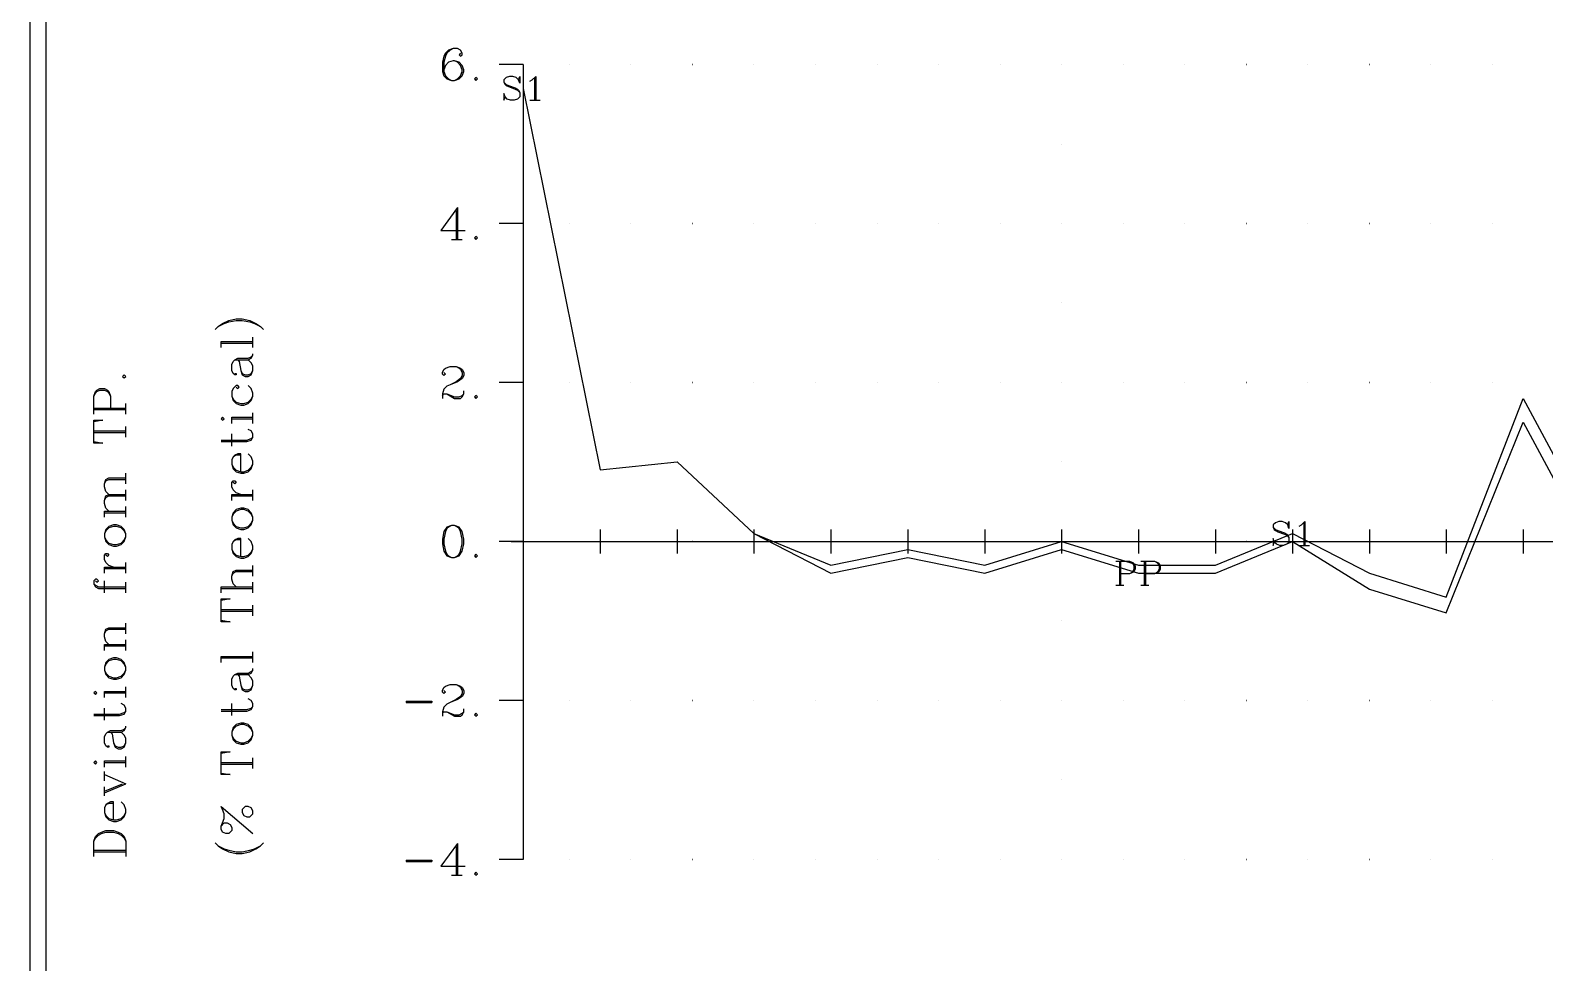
# Model space of a CAD drawing. Extents: x 10 to 200, y 0 to 250.
# Drawn here: x 10 to 105.3, y 134.5 to 193.2 of the extents above; entities that cross this region are included whole.
import ezdxf

# ---------------------------------------------------------------- set-up
doc = ezdxf.new("R2010")
doc.units = 0
doc.linetypes.add('1', pattern=[0])
for name, color, linetype in [('1', 7, '1'), ('2', 7, '1'), ('3', 7, '1')]:
    doc.layers.add(name, color=color, linetype=linetype)

msp = doc.modelspace()

# ---------------------------------------------------------------- linework, layer by layer
at = {"layer": '1'}
for p, q in [((41, 191), (39.5, 191)), ((41, 191), (41, 141)), ((41.71, 190.18), (41.71, 188.75)), ((41.43, 188.75), (42.07, 188.75)), ((36.88, 182), (36.88, 180)), ((36.79, 181.81), (36.79, 180)), ((41, 181), (39.5, 181)), ((36.5, 180), (37.17, 180)), ((22, 173.57), (24, 173.57)), ((22, 173.19), (22, 173.57)), ((22, 173.48), (24, 173.48)), ((24, 173.19), (24, 173.86)), ((41, 171), (39.5, 171)), ((16, 169), (16, 169.67)), ((14, 169.38), (16, 169.38)), ((14, 169.29), (16, 169.29)), ((22.67, 168.81), (24, 168.81)), ((22.67, 168.43), (22.67, 168.81)), ((22.67, 168.71), (24, 168.71)), ((24, 168.43), (24, 169.1)), ((14, 167.95), (16, 167.95)), ((14, 167.86), (16, 167.86)), ((16, 167.57), (16, 168.24)), ((22.67, 167), (22.67, 167.76)), ((16, 164.62), (16, 165.29)), ((16, 163.57), (16, 164.24)), ((22.67, 163.95), (24, 163.95)), ((22.67, 163.57), (22.67, 163.95)), ((22.67, 163.86), (24, 163.86)), ((24, 163.57), (24, 164.24)), ((14.67, 162.9), (16, 162.9)), ((14.67, 162.52), (14.67, 162.9)), ((16, 162.52), (16, 163.19)), ((14.67, 162.81), (16, 162.81)), ((90.1, 162.18), (90.1, 160.75)), ((41, 161), (39.5, 161)), ((40.24, 161), (41.76, 161)), ((41, 161.76), (41, 160.24)), ((45.08, 161), (46.6, 161)), ((45.84, 161.76), (45.84, 160.24)), ((49.92, 161), (51.44, 161)), ((50.68, 161.76), (50.68, 160.24)), ((54.75, 161), (56.28, 161)), ((55.52, 161.76), (55.52, 160.24)), ((59.59, 161), (61.12, 161)), ((60.35, 161.76), (60.35, 160.24)), ((64.43, 161), (65.96, 161)), ((65.19, 161.76), (65.19, 160.24)), ((69.27, 161), (70.79, 161)), ((70.03, 161.76), (70.03, 160.24)), ((74.11, 161), (75.63, 161)), ((74.87, 161.76), (74.87, 160.24)), ((78.95, 161), (80.47, 161)), ((79.71, 161.76), (79.71, 160.24)), ((83.79, 161), (85.31, 161)), ((84.55, 161.76), (84.55, 160.24)), ((88.63, 161), (90.15, 161)), ((89.39, 161.76), (89.39, 160.24)), ((93.46, 161), (94.99, 161)), ((94.23, 161.76), (94.23, 160.24)), ((98.3, 161), (99.83, 161)), ((99.06, 161.76), (99.06, 160.24)), ((103.14, 161), (104.67, 161)), ((103.9, 161.76), (103.9, 160.24)), ((89.82, 160.75), (90.46, 160.75)), ((14.67, 159.38), (16, 159.38)), ((14.67, 159), (14.67, 159.38)), ((14.67, 159.29), (16, 159.29)), ((16, 159), (16, 159.67)), ((24, 158.81), (24, 159.48)), ((78.5, 159.75), (78.5, 158.25)), ((78.57, 159.75), (78.57, 158.25)), ((80.07, 159.75), (80.07, 158.25)), ((80.14, 159.75), (80.14, 158.25)), ((14.67, 157.76), (14.67, 158.52)), ((16, 157.76), (16, 158.43)), ((22, 158.14), (24, 158.14)), ((22, 157.76), (22, 158.14)), ((24, 157.76), (24, 158.43)), ((78.28, 158.25), (78.78, 158.25)), ((79.85, 158.25), (80.35, 158.25)), ((22, 158.05), (24, 158.05)), ((22, 156.71), (24, 156.71)), ((22, 156.62), (24, 156.62)), ((24, 156.33), (24, 157)), ((16, 155.19), (16, 155.86)), ((14.67, 154.52), (16, 154.52)), ((14.67, 154.14), (14.67, 154.52)), ((14.67, 154.43), (16, 154.43)), ((16, 154.14), (16, 154.81)), ((22, 153.76), (24, 153.76)), ((22, 153.38), (22, 153.76)), ((22, 153.67), (24, 153.67)), ((24, 153.38), (24, 154.05)), ((14.67, 151.57), (16, 151.57)), ((14.67, 151.19), (14.67, 151.57)), ((14.67, 151.48), (16, 151.48)), ((16, 151.19), (16, 151.86)), ((14.67, 149.76), (14.67, 150.52)), ((22.67, 150.05), (22.67, 150.81)), ((41, 151), (39.5, 151)), ((14.67, 147.19), (16, 147.19)), ((14.67, 146.81), (14.67, 147.19)), ((14.67, 147.1), (16, 147.1)), ((16, 146.81), (16, 147.48)), ((22, 147.1), (24, 147.1)), ((22, 147), (24, 147)), ((24, 146.71), (24, 147.38)), ((14.67, 145.95), (14.67, 146.52)), ((14.67, 146.33), (16, 145.76)), ((14.67, 145.19), (16, 145.76)), ((14.67, 145.29), (15.81, 145.76)), ((14.67, 145), (14.67, 145.57)), ((22, 144.33), (24, 142.62)), ((36.88, 142), (36.88, 140)), ((14, 141.57), (16, 141.57)), ((14, 141.48), (16, 141.48)), ((36.79, 141.81), (36.79, 140)), ((41, 141), (39.5, 141)), ((36.5, 140), (37.17, 140))]:
    msp.add_line(p, q, dxfattribs=at)
for points in [[(37.07, 191.71), (36.98, 191.62), (37.07, 191.52), (37.17, 191.62), (37.17, 191.71), (37.07, 191.9), (36.88, 192), (36.6, 192), (36.31, 191.9), (36.12, 191.71), (36.02, 191.52), (35.93, 191.14), (35.93, 190.57), (36.02, 190.29), (36.21, 190.1), (36.5, 190), (36.69, 190), (36.98, 190.1), (37.17, 190.29), (37.26, 190.57), (37.26, 190.67), (37.17, 190.95), (36.98, 191.14), (36.69, 191.24), (36.6, 191.24), (36.31, 191.14), (36.12, 190.95), (36.02, 190.67)], [(36.6, 192), (36.4, 191.9), (36.21, 191.71), (36.12, 191.52), (36.02, 191.14), (36.02, 190.57), (36.12, 190.29), (36.31, 190.1), (36.5, 190)], [(36.69, 190), (36.88, 190.1), (37.07, 190.29), (37.17, 190.57), (37.17, 190.67), (37.07, 190.95), (36.88, 191.14), (36.69, 191.24)], [(38.02, 190.19), (37.93, 190.1), (38.02, 190), (38.12, 190.1), (38.02, 190.19)], [(40.71, 190.04), (40.79, 190.25), (40.79, 189.82), (40.71, 190.04), (40.57, 190.18), (40.36, 190.25), (40.14, 190.25), (39.93, 190.18), (39.79, 190.04), (39.79, 189.89), (39.86, 189.75), (39.93, 189.68), (40.07, 189.61), (40.5, 189.46), (40.64, 189.39), (40.79, 189.25)], [(39.79, 189.89), (39.93, 189.75), (40.07, 189.68), (40.5, 189.54), (40.64, 189.46), (40.71, 189.39), (40.79, 189.25), (40.79, 188.96), (40.64, 188.82), (40.43, 188.75), (40.21, 188.75), (40, 188.82), (39.86, 188.96), (39.79, 189.18), (39.79, 188.75), (39.86, 188.96)], [(41.43, 189.96), (41.57, 190.04), (41.79, 190.25), (41.79, 188.75)], [(41, 189.5), (45.84, 165.5), (50.68, 166), (55.52, 161.5), (60.35, 159), (65.19, 160), (70.03, 159), (74.87, 160.5), (79.71, 159), (84.55, 159), (89.39, 161), (94.23, 158), (99.06, 156.5), (103.9, 168.5), (108.74, 159.5)], [(41, 189.5), (45.84, 165.5), (50.68, 166), (55.52, 161.5), (60.35, 159.5), (65.19, 160.5), (70.03, 159.5), (74.87, 161), (79.71, 159.5), (84.55, 159.5), (89.39, 161.5), (94.23, 159), (99.06, 157.5), (103.9, 170), (108.74, 161)], [(36.88, 182), (35.83, 180.57), (37.36, 180.57)], [(38.02, 180.19), (37.93, 180.1), (38.02, 180), (38.12, 180.1), (38.02, 180.19)], [(21.62, 174.33), (21.81, 174.52), (22.1, 174.71), (22.48, 174.9), (22.95, 175), (23.33, 175), (23.81, 174.9), (24.19, 174.71), (24.48, 174.52), (24.67, 174.33)], [(21.81, 174.52), (22.19, 174.71), (22.48, 174.81), (22.95, 174.9), (23.33, 174.9), (23.81, 174.81), (24.1, 174.71), (24.48, 174.52)], [(22.86, 171.57), (22.95, 171.57), (22.95, 171.48), (22.86, 171.48), (22.76, 171.57), (22.67, 171.76), (22.67, 172.14), (22.76, 172.33), (22.86, 172.43), (23.05, 172.52), (23.71, 172.52), (23.9, 172.62), (24, 172.71)], [(22.86, 172.43), (23.71, 172.43), (23.9, 172.52), (24, 172.71), (24, 172.81)], [(23.05, 172.43), (23.14, 172.33), (23.24, 171.76), (23.33, 171.48), (23.52, 171.38), (23.71, 171.38), (23.9, 171.48), (24, 171.76), (24, 172.05), (23.9, 172.24), (23.71, 172.43)], [(15.81, 171.38), (15.9, 171.29), (16, 171.38), (15.9, 171.48), (15.81, 171.38)], [(23.24, 171.76), (23.33, 171.57), (23.52, 171.48), (23.71, 171.48), (23.9, 171.57), (24, 171.76)], [(36.02, 171.62), (36.12, 171.52), (36.02, 171.43), (35.93, 171.52), (35.93, 171.62), (36.02, 171.81), (36.12, 171.9), (36.4, 172), (36.79, 172), (37.07, 171.9), (37.17, 171.81), (37.26, 171.62), (37.26, 171.43), (37.17, 171.24), (36.88, 171.05), (36.4, 170.86), (36.21, 170.76), (36.02, 170.57), (35.93, 170.29), (35.93, 170)], [(36.79, 172), (36.98, 171.9), (37.07, 171.81), (37.17, 171.62), (37.17, 171.43), (37.07, 171.24), (36.79, 171.05), (36.4, 170.86)], [(14, 169), (14, 170.14), (14.1, 170.43), (14.19, 170.52), (14.38, 170.62), (14.67, 170.62), (14.86, 170.52), (14.95, 170.43), (15.05, 170.14), (15.05, 169.38)], [(14, 170.14), (14.1, 170.33), (14.19, 170.43), (14.38, 170.52), (14.67, 170.52), (14.86, 170.43), (14.95, 170.33), (15.05, 170.14)], [(22.95, 170.71), (23.05, 170.62), (23.14, 170.71), (23.05, 170.81), (22.95, 170.81), (22.76, 170.62), (22.67, 170.43), (22.67, 170.14), (22.76, 169.86), (22.95, 169.67), (23.24, 169.57), (23.43, 169.57), (23.71, 169.67), (23.9, 169.86), (24, 170.14), (24, 170.33), (23.9, 170.62), (23.71, 170.81)], [(22.67, 170.14), (22.76, 169.95), (22.95, 169.76), (23.24, 169.67), (23.43, 169.67), (23.71, 169.76), (23.9, 169.95), (24, 170.14)], [(35.93, 170.19), (36.02, 170.29), (36.21, 170.29), (36.69, 170.1), (36.98, 170.1), (37.17, 170.19), (37.26, 170.29)], [(36.21, 170.29), (36.69, 170), (37.07, 170), (37.17, 170.1), (37.26, 170.29), (37.26, 170.48)], [(38.02, 170.19), (37.93, 170.1), (38.02, 170), (38.12, 170.1), (38.02, 170.19)], [(14, 167.29), (14.57, 167.19), (14, 167.19), (14, 168.62), (14.57, 168.62), (14, 168.52)], [(22, 168.71), (22.1, 168.62), (22.19, 168.71), (22.1, 168.81), (22, 168.71)], [(22, 167.29), (23.62, 167.29), (23.9, 167.38), (24, 167.57), (24, 167.76), (23.9, 167.95), (23.71, 168.05)], [(22, 167.38), (23.62, 167.38), (23.9, 167.48), (24, 167.57)], [(23.24, 165.38), (23.24, 166.52), (23.05, 166.52), (22.86, 166.43), (22.76, 166.33), (22.67, 166.14), (22.67, 165.86), (22.76, 165.57), (22.95, 165.38), (23.24, 165.29), (23.43, 165.29), (23.71, 165.38), (23.9, 165.57), (24, 165.86), (24, 166.05), (23.9, 166.33), (23.71, 166.52)], [(22.67, 165.86), (22.76, 165.67), (22.95, 165.48), (23.24, 165.38), (23.43, 165.38), (23.71, 165.48), (23.9, 165.67), (24, 165.86)], [(23.24, 166.43), (22.95, 166.43), (22.76, 166.33)], [(14.95, 163.95), (14.76, 164.14), (14.67, 164.43), (14.67, 164.62), (14.76, 164.9), (14.95, 165), (16, 165)], [(14.67, 164.62), (14.76, 164.81), (14.95, 164.9), (16, 164.9)], [(23.24, 163.95), (22.95, 164.05), (22.76, 164.24), (22.67, 164.43), (22.67, 164.71), (22.76, 164.81), (22.86, 164.81), (22.95, 164.71), (22.86, 164.62), (22.76, 164.71)], [(14.95, 162.9), (14.76, 163.1), (14.67, 163.38), (14.67, 163.57), (14.76, 163.86), (14.95, 163.95), (16, 163.95)], [(14.67, 163.57), (14.76, 163.76), (14.95, 163.86), (16, 163.86)], [(22.67, 162.33), (22.76, 162.05), (22.95, 161.86), (23.24, 161.76), (23.43, 161.76), (23.71, 161.86), (23.9, 162.05), (24, 162.33), (24, 162.52), (23.9, 162.81), (23.71, 163), (23.43, 163.1), (23.24, 163.1), (22.95, 163), (22.76, 162.81), (22.67, 162.52), (22.67, 162.33)], [(24, 162.52), (23.9, 162.71), (23.71, 162.9), (23.43, 163), (23.24, 163), (22.95, 162.9), (22.76, 162.71), (22.67, 162.52)], [(14.67, 161.29), (14.76, 161), (14.95, 160.81), (15.24, 160.71), (15.43, 160.71), (15.71, 160.81), (15.9, 161), (16, 161.29), (16, 161.48), (15.9, 161.76), (15.71, 161.95), (15.43, 162.05), (15.24, 162.05), (14.95, 161.95), (14.76, 161.76), (14.67, 161.48), (14.67, 161.29)], [(16, 161.48), (15.9, 161.67), (15.71, 161.86), (15.43, 161.95), (15.24, 161.95), (14.95, 161.86), (14.76, 161.67), (14.67, 161.48)], [(22.67, 162.33), (22.76, 162.14), (22.95, 161.95), (23.24, 161.86), (23.43, 161.86), (23.71, 161.95), (23.9, 162.14), (24, 162.33)], [(36.5, 162), (36.21, 161.9), (36.02, 161.62), (35.93, 161.14), (35.93, 160.86), (36.02, 160.38), (36.21, 160.1), (36.5, 160), (36.69, 160), (36.98, 160.1), (37.17, 160.38), (37.26, 160.86), (37.26, 161.14), (37.17, 161.62), (36.98, 161.9), (36.69, 162), (36.5, 162)], [(36.5, 162), (36.31, 161.9), (36.21, 161.81), (36.12, 161.62), (36.02, 161.14), (36.02, 160.86), (36.12, 160.38), (36.21, 160.19), (36.31, 160.1), (36.5, 160)], [(36.69, 160), (36.88, 160.1), (36.98, 160.19), (37.07, 160.38), (37.17, 160.86), (37.17, 161.14), (37.07, 161.62), (36.98, 161.81), (36.88, 161.9), (36.69, 162)], [(89.1, 162.04), (89.17, 162.25), (89.17, 161.82), (89.1, 162.04), (88.96, 162.18), (88.74, 162.25), (88.53, 162.25), (88.32, 162.18), (88.17, 162.04), (88.17, 161.89), (88.24, 161.75), (88.32, 161.68), (88.46, 161.61), (88.89, 161.46), (89.03, 161.39), (89.17, 161.25)], [(89.82, 161.96), (89.96, 162.04), (90.17, 162.25), (90.17, 160.75)], [(14.67, 161.29), (14.76, 161.1), (14.95, 160.9), (15.24, 160.81), (15.43, 160.81), (15.71, 160.9), (15.9, 161.1), (16, 161.29)], [(23.24, 160.05), (23.24, 161.19), (23.05, 161.19), (22.86, 161.1), (22.76, 161), (22.67, 160.81), (22.67, 160.52), (22.76, 160.24), (22.95, 160.05), (23.24, 159.95), (23.43, 159.95), (23.71, 160.05), (23.9, 160.24), (24, 160.52), (24, 160.71), (23.9, 161), (23.71, 161.19)], [(23.24, 161.1), (22.95, 161.1), (22.76, 161)], [(41, 161), (45.84, 161), (50.68, 161), (55.52, 161), (60.35, 161), (65.19, 161), (70.03, 161), (74.87, 161), (79.71, 161), (84.55, 161), (89.39, 161), (94.23, 161), (99.06, 161), (103.9, 161), (108.74, 161)], [(88.17, 161.89), (88.32, 161.75), (88.46, 161.68), (88.89, 161.54), (89.03, 161.46), (89.1, 161.39), (89.17, 161.25), (89.17, 160.96), (89.03, 160.82), (88.82, 160.75), (88.6, 160.75), (88.39, 160.82), (88.24, 160.96), (88.17, 161.18), (88.17, 160.75), (88.24, 160.96)], [(15.24, 159.38), (14.95, 159.48), (14.76, 159.67), (14.67, 159.86), (14.67, 160.14), (14.76, 160.24), (14.86, 160.24), (14.95, 160.14), (14.86, 160.05), (14.76, 160.14)], [(22.67, 160.52), (22.76, 160.33), (22.95, 160.14), (23.24, 160.05), (23.43, 160.05), (23.71, 160.14), (23.9, 160.33), (24, 160.52)], [(38.02, 160.19), (37.93, 160.1), (38.02, 160), (38.12, 160.1), (38.02, 160.19)], [(22.95, 158.14), (22.76, 158.33), (22.67, 158.62), (22.67, 158.81), (22.76, 159.1), (22.95, 159.19), (24, 159.19)], [(22.67, 158.81), (22.76, 159), (22.95, 159.1), (24, 159.1)], [(78.28, 159.75), (79.14, 159.75), (79.35, 159.68), (79.42, 159.61), (79.5, 159.46), (79.5, 159.25), (79.42, 159.11), (79.35, 159.04), (79.14, 158.96), (78.57, 158.96)], [(79.14, 159.75), (79.28, 159.68), (79.35, 159.61), (79.42, 159.46), (79.42, 159.25), (79.35, 159.11), (79.28, 159.04), (79.14, 158.96)], [(79.85, 159.75), (80.71, 159.75), (80.92, 159.68), (81, 159.61), (81.07, 159.46), (81.07, 159.25), (81, 159.11), (80.92, 159.04), (80.71, 158.96), (80.14, 158.96)], [(80.71, 159.75), (80.85, 159.68), (80.92, 159.61), (81, 159.46), (81, 159.25), (80.92, 159.11), (80.85, 159.04), (80.71, 158.96)], [(14.1, 158.52), (14.19, 158.43), (14.29, 158.52), (14.19, 158.62), (14.1, 158.62), (14, 158.52), (14, 158.33), (14.1, 158.14), (14.29, 158.05), (16, 158.05)], [(14, 158.33), (14.1, 158.24), (14.29, 158.14), (16, 158.14)], [(22, 156.05), (22.57, 155.95), (22, 155.95), (22, 157.38), (22.57, 157.38), (22, 157.29)], [(14.95, 154.52), (14.76, 154.71), (14.67, 155), (14.67, 155.19), (14.76, 155.48), (14.95, 155.57), (16, 155.57)], [(14.67, 155.19), (14.76, 155.38), (14.95, 155.48), (16, 155.48)], [(14.67, 152.9), (14.76, 152.62), (14.95, 152.43), (15.24, 152.33), (15.43, 152.33), (15.71, 152.43), (15.9, 152.62), (16, 152.9), (16, 153.1), (15.9, 153.38), (15.71, 153.57), (15.43, 153.67), (15.24, 153.67), (14.95, 153.57), (14.76, 153.38), (14.67, 153.1), (14.67, 152.9)], [(16, 153.1), (15.9, 153.29), (15.71, 153.48), (15.43, 153.57), (15.24, 153.57), (14.95, 153.48), (14.76, 153.29), (14.67, 153.1)], [(14.67, 152.9), (14.76, 152.71), (14.95, 152.52), (15.24, 152.43), (15.43, 152.43), (15.71, 152.52), (15.9, 152.71), (16, 152.9)], [(22.86, 151.76), (22.95, 151.76), (22.95, 151.67), (22.86, 151.67), (22.76, 151.76), (22.67, 151.95), (22.67, 152.33), (22.76, 152.52), (22.86, 152.62), (23.05, 152.71), (23.71, 152.71), (23.9, 152.81), (24, 152.9)], [(22.86, 152.62), (23.71, 152.62), (23.9, 152.71), (24, 152.9), (24, 153)], [(23.05, 152.62), (23.14, 152.52), (23.24, 151.95), (23.33, 151.67), (23.52, 151.57), (23.71, 151.57), (23.9, 151.67), (24, 151.95), (24, 152.24), (23.9, 152.43), (23.71, 152.62)], [(14, 151.48), (14.1, 151.38), (14.19, 151.48), (14.1, 151.57), (14, 151.48)], [(23.24, 151.95), (23.33, 151.76), (23.52, 151.67), (23.71, 151.67), (23.9, 151.76), (24, 151.95)], [(36.02, 151.62), (36.12, 151.52), (36.02, 151.43), (35.93, 151.52), (35.93, 151.62), (36.02, 151.81), (36.12, 151.9), (36.4, 152), (36.79, 152), (37.07, 151.9), (37.17, 151.81), (37.26, 151.62), (37.26, 151.43), (37.17, 151.24), (36.88, 151.05), (36.4, 150.86), (36.21, 150.76), (36.02, 150.57), (35.93, 150.29), (35.93, 150)], [(36.79, 152), (36.98, 151.9), (37.07, 151.81), (37.17, 151.62), (37.17, 151.43), (37.07, 151.24), (36.79, 151.05), (36.4, 150.86)], [(14, 150.05), (15.62, 150.05), (15.9, 150.14), (16, 150.33), (16, 150.52), (15.9, 150.71), (15.71, 150.81)], [(22, 150.33), (23.62, 150.33), (23.9, 150.43), (24, 150.62), (24, 150.81), (23.9, 151), (23.71, 151.1)], [(22, 150.43), (23.62, 150.43), (23.9, 150.52), (24, 150.62)], [(33.64, 150.95), (35.26, 150.95), (35.26, 150.86)], [(33.64, 150.95), (33.64, 150.86), (35.26, 150.86)], [(14, 150.14), (15.62, 150.14), (15.9, 150.24), (16, 150.33)], [(22.67, 148.81), (22.76, 148.52), (22.95, 148.33), (23.24, 148.24), (23.43, 148.24), (23.71, 148.33), (23.9, 148.52), (24, 148.81), (24, 149), (23.9, 149.29), (23.71, 149.48), (23.43, 149.57), (23.24, 149.57), (22.95, 149.48), (22.76, 149.29), (22.67, 149), (22.67, 148.81)], [(35.93, 150.19), (36.02, 150.29), (36.21, 150.29), (36.69, 150.1), (36.98, 150.1), (37.17, 150.19), (37.26, 150.29)], [(36.21, 150.29), (36.69, 150), (37.07, 150), (37.17, 150.1), (37.26, 150.29), (37.26, 150.48)], [(38.02, 150.19), (37.93, 150.1), (38.02, 150), (38.12, 150.1), (38.02, 150.19)], [(14.86, 148.14), (14.95, 148.14), (14.95, 148.05), (14.86, 148.05), (14.76, 148.14), (14.67, 148.33), (14.67, 148.71), (14.76, 148.9), (14.86, 149), (15.05, 149.1), (15.71, 149.1), (15.9, 149.19), (16, 149.29)], [(14.86, 149), (15.71, 149), (15.9, 149.1), (16, 149.29), (16, 149.38)], [(15.05, 149), (15.14, 148.9), (15.24, 148.33), (15.33, 148.05), (15.52, 147.95), (15.71, 147.95), (15.9, 148.05), (16, 148.33), (16, 148.62), (15.9, 148.81), (15.71, 149)], [(24, 149), (23.9, 149.19), (23.71, 149.38), (23.43, 149.48), (23.24, 149.48), (22.95, 149.38), (22.76, 149.19), (22.67, 149)], [(22.67, 148.81), (22.76, 148.62), (22.95, 148.43), (23.24, 148.33), (23.43, 148.33), (23.71, 148.43), (23.9, 148.62), (24, 148.81)], [(15.24, 148.33), (15.33, 148.14), (15.52, 148.05), (15.71, 148.05), (15.9, 148.14), (16, 148.33)], [(22, 146.43), (22.57, 146.33), (22, 146.33), (22, 147.76), (22.57, 147.76), (22, 147.67)], [(14, 147.1), (14.1, 147), (14.19, 147.1), (14.1, 147.19), (14, 147.1)], [(15.24, 143.48), (15.24, 144.62), (15.05, 144.62), (14.86, 144.52), (14.76, 144.43), (14.67, 144.24), (14.67, 143.95), (14.76, 143.67), (14.95, 143.48), (15.24, 143.38), (15.43, 143.38), (15.71, 143.48), (15.9, 143.67), (16, 143.95), (16, 144.14), (15.9, 144.43), (15.71, 144.62)], [(14.67, 143.95), (14.76, 143.76), (14.95, 143.57), (15.24, 143.48), (15.43, 143.48), (15.71, 143.57), (15.9, 143.76), (16, 143.95)], [(15.24, 144.52), (14.95, 144.52), (14.76, 144.43)], [(22, 143.1), (22.19, 143.29), (22.38, 143.29), (22.57, 143.19), (22.67, 143), (22.67, 142.81), (22.48, 142.62), (22.29, 142.62), (22.1, 142.71), (22, 142.9), (22, 143.1), (22.1, 143.29), (22.19, 143.57), (22.19, 143.86), (22.1, 144.14), (22, 144.33)], [(23.33, 143.95), (23.43, 143.76), (23.62, 143.67), (23.81, 143.67), (24, 143.86), (24, 144.05), (23.9, 144.24), (23.71, 144.33), (23.52, 144.33), (23.33, 144.14), (23.33, 143.95)], [(14, 141.19), (14, 142.14), (14.1, 142.43), (14.29, 142.62), (14.48, 142.71), (14.76, 142.81), (15.24, 142.81), (15.52, 142.71), (15.71, 142.62), (15.9, 142.43), (16, 142.14), (16, 141.19)], [(14, 142.14), (14.1, 142.33), (14.29, 142.52), (14.48, 142.62), (14.76, 142.71), (15.24, 142.71), (15.52, 142.62), (15.71, 142.52), (15.9, 142.33), (16, 142.14)], [(21.62, 142.05), (21.81, 141.86), (22.1, 141.67), (22.48, 141.48), (22.95, 141.38), (23.33, 141.38), (23.81, 141.48), (24.19, 141.67), (24.48, 141.86), (24.67, 142.05)], [(36.88, 142), (35.83, 140.57), (37.36, 140.57)], [(21.81, 141.86), (22.19, 141.67), (22.48, 141.57), (22.95, 141.48), (23.33, 141.48), (23.81, 141.57), (24.1, 141.67), (24.48, 141.86)], [(33.64, 140.95), (35.26, 140.95), (35.26, 140.86)], [(33.64, 140.95), (33.64, 140.86), (35.26, 140.86)], [(38.02, 140.19), (37.93, 140.1), (38.02, 140), (38.12, 140.1), (38.02, 140.19)]]:
    msp.add_lwpolyline(points, dxfattribs=at)
at = {"layer": '2'}
for points in [[(11, 1), (11, 249), (199, 249), (199, 1), (11, 1)], [(43.9, 191), (43.9, 191), (43.9, 191), (43.9, 191), (43.9, 191)], [(47.78, 191), (47.77, 191), (47.77, 191), (47.78, 191), (47.78, 191)], [(51.65, 191), (51.64, 191), (51.64, 191), (51.65, 191), (51.65, 191)], [(55.52, 191), (55.51, 191), (55.51, 191), (55.52, 191), (55.52, 191)], [(59.39, 191), (59.39, 191), (59.39, 191), (59.39, 191), (59.39, 191)], [(63.26, 191), (63.26, 191), (63.26, 191), (63.26, 191), (63.26, 191)], [(67.13, 191), (67.13, 191), (67.13, 191), (67.13, 191), (67.13, 191)], [(71, 191), (71, 191), (71, 191), (71, 191), (71, 191)], [(74.87, 191), (74.87, 191), (74.87, 191), (74.87, 191), (74.87, 191)], [(74.87, 191), (74.87, 191), (74.87, 191), (74.87, 191), (74.87, 191)], [(78.74, 191), (78.74, 191), (78.74, 191), (78.74, 191), (78.74, 191)], [(82.61, 191), (82.61, 191), (82.61, 191), (82.61, 191), (82.61, 191)], [(86.49, 191), (86.48, 191), (86.48, 191), (86.49, 191), (86.49, 191)], [(90.36, 191), (90.35, 191), (90.35, 191), (90.36, 191), (90.36, 191)], [(94.23, 191), (94.22, 191), (94.22, 191), (94.23, 191), (94.23, 191)], [(98.1, 191), (98.1, 191), (98.1, 191), (98.1, 191), (98.1, 191)], [(101.97, 191), (101.97, 191), (101.97, 191), (101.97, 191), (101.97, 191)], [(74.87, 186), (74.87, 186), (74.87, 186), (74.87, 186), (74.87, 186)], [(43.9, 181), (43.9, 181), (43.9, 181), (43.9, 181), (43.9, 181)], [(47.78, 181), (47.77, 181), (47.77, 181), (47.78, 181), (47.78, 181)], [(51.65, 181), (51.64, 181), (51.64, 181), (51.65, 181), (51.65, 181)], [(55.52, 181), (55.51, 181), (55.51, 181), (55.52, 181), (55.52, 181)], [(59.39, 181), (59.39, 181), (59.39, 181), (59.39, 181), (59.39, 181)], [(63.26, 181), (63.26, 181), (63.26, 181), (63.26, 181), (63.26, 181)], [(67.13, 181), (67.13, 181), (67.13, 181), (67.13, 181), (67.13, 181)], [(71, 181), (71, 181), (71, 181), (71, 181), (71, 181)], [(74.87, 181), (74.87, 181), (74.87, 181), (74.87, 181), (74.87, 181)], [(74.87, 181), (74.87, 181), (74.87, 181), (74.87, 181), (74.87, 181)], [(78.74, 181), (78.74, 181), (78.74, 181), (78.74, 181), (78.74, 181)], [(82.61, 181), (82.61, 181), (82.61, 181), (82.61, 181), (82.61, 181)], [(86.49, 181), (86.48, 181), (86.48, 181), (86.49, 181), (86.49, 181)], [(90.36, 181), (90.35, 181), (90.35, 181), (90.36, 181), (90.36, 181)], [(94.23, 181), (94.22, 181), (94.22, 181), (94.23, 181), (94.23, 181)], [(98.1, 181), (98.1, 181), (98.1, 181), (98.1, 181), (98.1, 181)], [(101.97, 181), (101.97, 181), (101.97, 181), (101.97, 181), (101.97, 181)], [(74.87, 176), (74.87, 176), (74.87, 176), (74.87, 176), (74.87, 176)], [(43.9, 171), (43.9, 171), (43.9, 171), (43.9, 171), (43.9, 171)], [(47.78, 171), (47.77, 171), (47.77, 171), (47.78, 171), (47.78, 171)], [(51.65, 171), (51.64, 171), (51.64, 171), (51.65, 171), (51.65, 171)], [(55.52, 171), (55.51, 171), (55.51, 171), (55.52, 171), (55.52, 171)], [(59.39, 171), (59.39, 171), (59.39, 171), (59.39, 171), (59.39, 171)], [(63.26, 171), (63.26, 171), (63.26, 171), (63.26, 171), (63.26, 171)], [(67.13, 171), (67.13, 171), (67.13, 171), (67.13, 171), (67.13, 171)], [(71, 171), (71, 171), (71, 171), (71, 171), (71, 171)], [(74.87, 171), (74.87, 171), (74.87, 171), (74.87, 171), (74.87, 171)], [(74.87, 171), (74.87, 171), (74.87, 171), (74.87, 171), (74.87, 171)], [(78.74, 171), (78.74, 171), (78.74, 171), (78.74, 171), (78.74, 171)], [(82.61, 171), (82.61, 171), (82.61, 171), (82.61, 171), (82.61, 171)], [(86.49, 171), (86.48, 171), (86.48, 171), (86.49, 171), (86.49, 171)], [(90.36, 171), (90.35, 171), (90.35, 171), (90.36, 171), (90.36, 171)], [(94.23, 171), (94.22, 171), (94.22, 171), (94.23, 171), (94.23, 171)], [(98.1, 171), (98.1, 171), (98.1, 171), (98.1, 171), (98.1, 171)], [(101.97, 171), (101.97, 171), (101.97, 171), (101.97, 171), (101.97, 171)], [(74.87, 166), (74.87, 166), (74.87, 166), (74.87, 166), (74.87, 166)], [(43.9, 161), (43.9, 161), (43.9, 161), (43.9, 161), (43.9, 161)], [(47.78, 161), (47.77, 161), (47.77, 161), (47.78, 161), (47.78, 161)], [(51.65, 161), (51.64, 161), (51.64, 161), (51.65, 161), (51.65, 161)], [(55.52, 161), (55.51, 161), (55.51, 161), (55.52, 161), (55.52, 161)], [(59.39, 161), (59.39, 161), (59.39, 161), (59.39, 161), (59.39, 161)], [(63.26, 161), (63.26, 161), (63.26, 161), (63.26, 161), (63.26, 161)], [(67.13, 161), (67.13, 161), (67.13, 161), (67.13, 161), (67.13, 161)], [(71, 161), (71, 161), (71, 161), (71, 161), (71, 161)], [(74.87, 161), (74.87, 161), (74.87, 161), (74.87, 161), (74.87, 161)], [(74.87, 161), (74.87, 161), (74.87, 161), (74.87, 161), (74.87, 161)], [(78.74, 161), (78.74, 161), (78.74, 161), (78.74, 161), (78.74, 161)], [(82.61, 161), (82.61, 161), (82.61, 161), (82.61, 161), (82.61, 161)], [(86.49, 161), (86.48, 161), (86.48, 161), (86.49, 161), (86.49, 161)], [(90.36, 161), (90.35, 161), (90.35, 161), (90.36, 161), (90.36, 161)], [(94.23, 161), (94.22, 161), (94.22, 161), (94.23, 161), (94.23, 161)], [(98.1, 161), (98.1, 161), (98.1, 161), (98.1, 161), (98.1, 161)], [(101.97, 161), (101.97, 161), (101.97, 161), (101.97, 161), (101.97, 161)], [(74.87, 156), (74.87, 156), (74.87, 156), (74.87, 156), (74.87, 156)], [(43.9, 151), (43.9, 151), (43.9, 151), (43.9, 151), (43.9, 151)], [(47.78, 151), (47.77, 151), (47.77, 151), (47.78, 151), (47.78, 151)], [(51.65, 151), (51.64, 151), (51.64, 151), (51.65, 151), (51.65, 151)], [(55.52, 151), (55.51, 151), (55.51, 151), (55.52, 151), (55.52, 151)], [(59.39, 151), (59.39, 151), (59.39, 151), (59.39, 151), (59.39, 151)], [(63.26, 151), (63.26, 151), (63.26, 151), (63.26, 151), (63.26, 151)], [(67.13, 151), (67.13, 151), (67.13, 151), (67.13, 151), (67.13, 151)], [(71, 151), (71, 151), (71, 151), (71, 151), (71, 151)], [(74.87, 151), (74.87, 151), (74.87, 151), (74.87, 151), (74.87, 151)], [(74.87, 151), (74.87, 151), (74.87, 151), (74.87, 151), (74.87, 151)], [(78.74, 151), (78.74, 151), (78.74, 151), (78.74, 151), (78.74, 151)], [(82.61, 151), (82.61, 151), (82.61, 151), (82.61, 151), (82.61, 151)], [(86.49, 151), (86.48, 151), (86.48, 151), (86.49, 151), (86.49, 151)], [(90.36, 151), (90.35, 151), (90.35, 151), (90.36, 151), (90.36, 151)], [(94.23, 151), (94.22, 151), (94.22, 151), (94.23, 151), (94.23, 151)], [(98.1, 151), (98.1, 151), (98.1, 151), (98.1, 151), (98.1, 151)], [(101.97, 151), (101.97, 151), (101.97, 151), (101.97, 151), (101.97, 151)], [(74.87, 146), (74.87, 146), (74.87, 146), (74.87, 146), (74.87, 146)], [(43.9, 141), (43.9, 141), (43.9, 141), (43.9, 141), (43.9, 141)], [(47.78, 141), (47.77, 141), (47.77, 141), (47.78, 141), (47.78, 141)], [(51.65, 141), (51.64, 141), (51.64, 141), (51.65, 141), (51.65, 141)], [(55.52, 141), (55.51, 141), (55.51, 141), (55.52, 141), (55.52, 141)], [(59.39, 141), (59.39, 141), (59.39, 141), (59.39, 141), (59.39, 141)], [(63.26, 141), (63.26, 141), (63.26, 141), (63.26, 141), (63.26, 141)], [(67.13, 141), (67.13, 141), (67.13, 141), (67.13, 141), (67.13, 141)], [(71, 141), (71, 141), (71, 141), (71, 141), (71, 141)], [(74.87, 141), (74.87, 141), (74.87, 141), (74.87, 141), (74.87, 141)], [(74.87, 141), (74.87, 141), (74.87, 141), (74.87, 141), (74.87, 141)], [(78.74, 141), (78.74, 141), (78.74, 141), (78.74, 141), (78.74, 141)], [(82.61, 141), (82.61, 141), (82.61, 141), (82.61, 141), (82.61, 141)], [(86.49, 141), (86.48, 141), (86.48, 141), (86.49, 141), (86.49, 141)], [(90.36, 141), (90.35, 141), (90.35, 141), (90.36, 141), (90.36, 141)], [(94.23, 141), (94.22, 141), (94.22, 141), (94.23, 141), (94.23, 141)], [(98.1, 141), (98.1, 141), (98.1, 141), (98.1, 141), (98.1, 141)], [(101.97, 141), (101.97, 141), (101.97, 141), (101.97, 141), (101.97, 141)]]:
    msp.add_lwpolyline(points, dxfattribs=at)
at = {"layer": '3'}
msp.add_lwpolyline([(10, 0), (10, 250), (200, 250), (200, 0), (10, 0)], dxfattribs=at)

doc.saveas('drawing.dxf')
